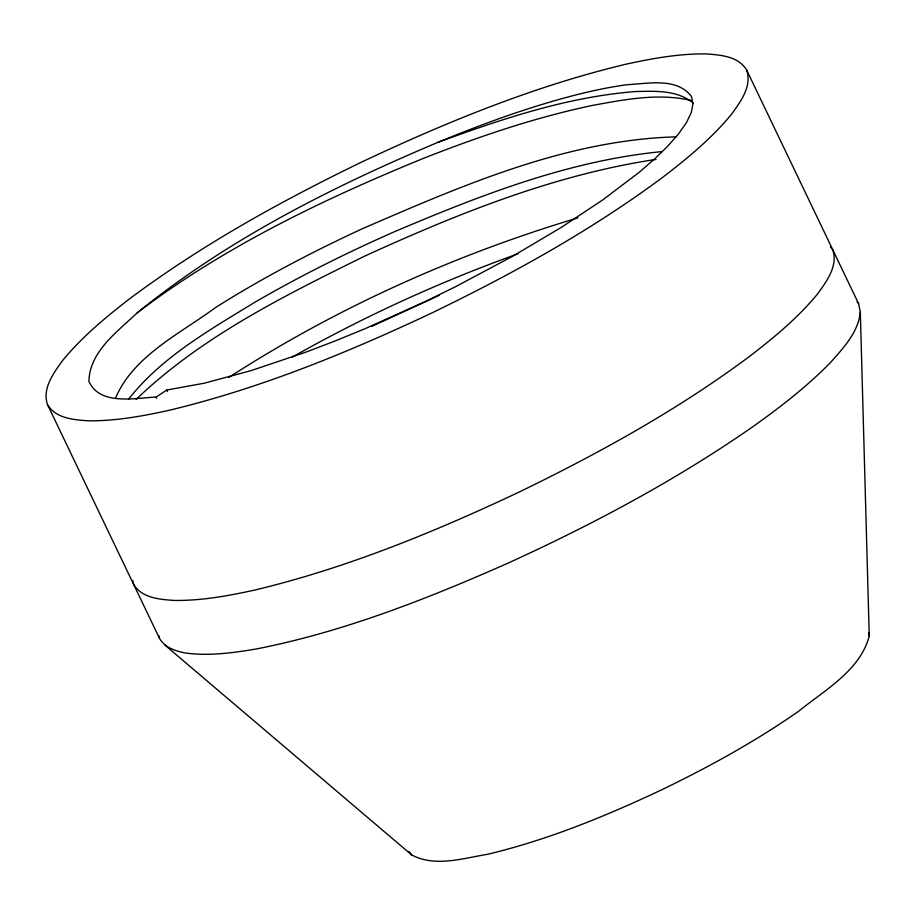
<?xml version="1.0" encoding="UTF-8"?>
<svg xmlns="http://www.w3.org/2000/svg" width="915" height="915" viewBox="0 0 915 915"><rect width="100%" height="100%" fill="white"/><g stroke="black" fill="none" stroke-linecap="round" stroke-linejoin="round"><path stroke-width="1.37" d="M860.329 312.335C858.133 332.5 843.321 348.02 830.488 362.534C807.041 386.485 780.426 407.038 753.182 426.47C676.185 480.089 593.034 524.329 507.779 563.251C426.779 599.051 343.56 631.819 256.383 648.952C232.982 652.887 209.043 656.227 185.345 653.001C175.383 651.023 164.608 647.603 159.382 638.132L47.489 404.579C42.021 388.189 53.791 372.805 62.849 360.224C82.407 336.503 106.231 316.83 130.49 298.141C202.524 244.477 281.511 200.888 362.203 161.795C447.058 121.844 534.509 86.044 625.929 64.21C652.292 58.457 679.09 53.55 706.174 53.928C720.62 54.957 738.519 56.273 746.697 70.135L858.602 303.688L860.329 312.335L869.25 636.074C860.1 670.604 824.804 689.956 798.761 711.161C755.31 741.482 708.736 767.09 661.053 790.102C605.238 816.386 547.696 839.947 487.558 854.301C463.07 858.281 434.934 867.489 411.624 854.885L164.746 644.949M115.542 398.048C133.556 355.672 180.198 333.689 215.425 307.612C262.445 277.943 311.821 252.128 362.249 228.773C462.018 185.654 565.962 139.972 676.196 136.85M128.523 399.272C161.475 357.205 209.261 330.235 254.153 302.659C299.56 276.273 346.613 252.803 394.662 231.632C480.352 195.295 568.958 160.56 662.311 151.57M136.152 399.397C201.643 336.583 284.474 295.659 365.108 255.925C458.083 213.515 554.467 174.696 656.055 159.393M137.353 312.713C117.497 331.63 89.659 351.44 88.892 381.269C99.872 405.951 134.768 397.979 156.122 397.064L166.747 390.042L204.388 383.168L251.27 370.564L305.907 352.126L335.302 340.895L365.52 328.496L426.47 300.989L456.242 286.349L512.228 256.497L561.33 227.378L602.722 199.939L638.99 172.466L654.534 159.027L667.836 146.091L678.553 133.887L686.433 122.644L691.271 112.568L692.952 103.818L691.5 96.544C676.951 77.249 648.312 83.585 627.427 84.672C611.803 86.719 596.351 89.91 581.036 93.627C532.095 105.797 484.561 123.079 437.988 142.305C331.79 187.083 227.206 239.741 137.353 312.713C224.015 246.878 323.144 199.379 423.485 158.341C478.282 136.792 534.28 117.703 591.959 105.522C624.442 99.552 658.48 92.804 691.248 100.49M228.773 377.472C336.571 307.829 454.995 254.679 577.857 217.873M292.091 357.205C364.342 316.316 440.161 281.717 518.29 253.672M371.673 326.426L439.017 295.465M437.988 142.305C501.809 119.041 567.323 96.83 635.479 91.557C655.037 91.065 677.649 89.796 693.41 103.372M830.477 246.867L832.776 249.795C838.231 266.185 826.462 281.568 817.404 294.15C797.857 317.86 774.033 337.543 749.762 356.232C677.74 409.897 598.753 453.474 518.05 492.579C433.207 532.53 345.756 568.329 254.324 590.152C227.961 595.917 201.174 600.823 174.079 600.434C159.645 599.417 141.745 598.101 133.556 584.239L132.812 580.533M857.069 301.744L858.602 303.688M408.982 851.522L411.624 854.885M47.489 404.579C55.666 418.441 73.566 419.756 88 420.786C115.096 421.163 141.882 416.256 168.257 410.503C259.677 388.681 347.128 352.87 431.972 312.919C512.675 273.825 591.662 230.237 663.684 176.584C687.954 157.895 711.779 138.211 731.337 114.489C740.384 101.92 752.164 86.525 746.697 70.135M156.705 398.219L156.122 397.064M166.747 390.042L167.434 391.46M868.564 632.654L869.25 636.074M158.89 635.662L159.382 638.132"/></g></svg>
